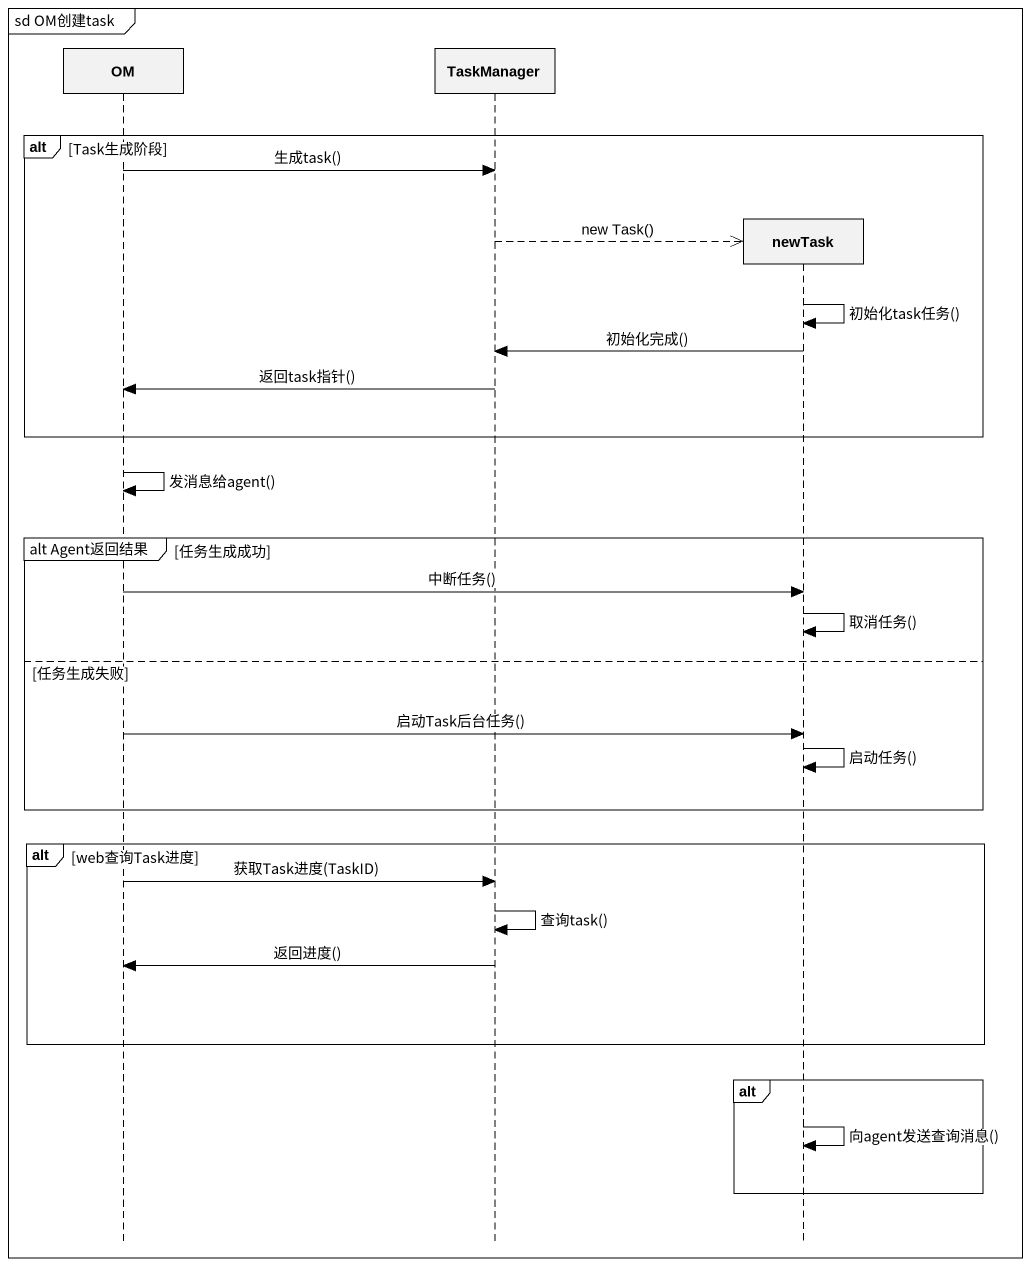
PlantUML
@startuml
mainframe sd OM创建task
hide footbox
participant OM
participant TaskManager
participant newTask

alt Task生成阶段
  OM -> TaskManager : 生成task()
  TaskManager -->> newTask ** : new Task()
  newTask -> newTask : 初始化task任务()
  newTask -> TaskManager : 初始化完成()
  TaskManager -> OM : 返回task指针()
end
OM -> OM : 发消息给agent()
group alt Agent返回结果 [任务生成成功]
  OM -> newTask : 中断任务()
  newTask -> newTask : 取消任务()
else 任务生成失败
  OM -> newTask : 启动Task后台任务()
  newTask -> newTask : 启动任务()
end
alt web查询Task进度
  OM -> TaskManager : 获取Task进度(TaskID)
  TaskManager -> TaskManager : 查询task()
  TaskManager -> OM : 返回进度()
end
alt
  newTask -> newTask : 向agent发送查询消息()
end
@enduml
